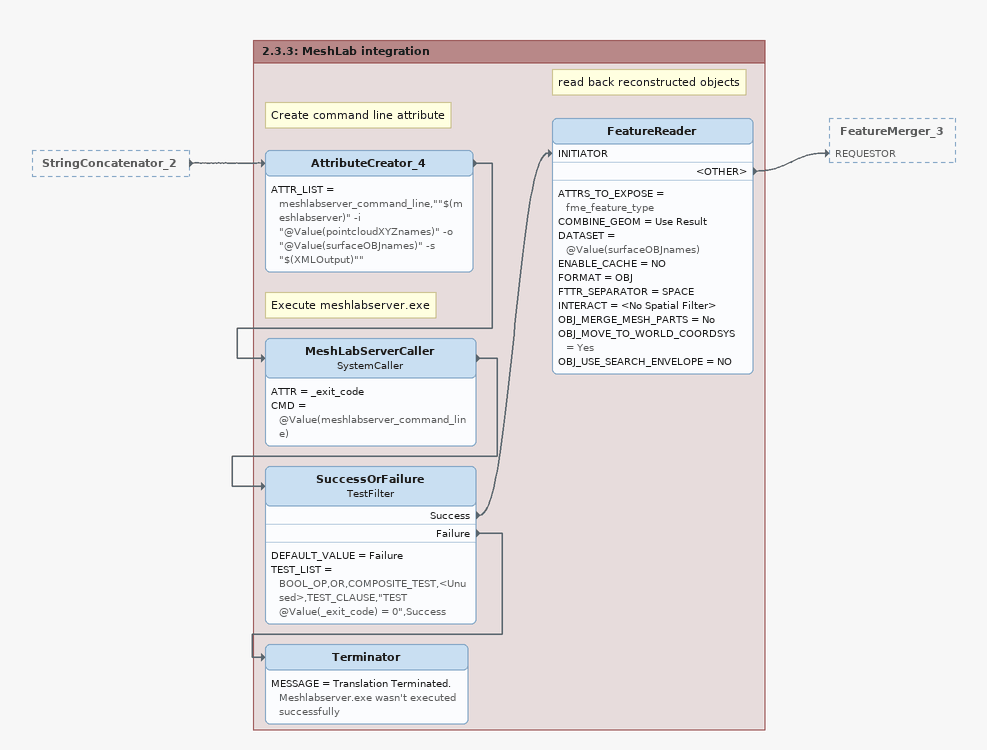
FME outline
StringConcatenator_2 [outside]
    -> AttributeCreator_4

Bookmark: 2.3.3: MeshLab integration
Note: Create command line attribute
AttributeCreator_4
    ATTR_LIST = meshlabserver_command_line,""$(meshlabserver)" -i "@Value(pointcloudXYZnames)" -o "@Value(surfaceOBJnames)" -s "$(XMLOutput)""
    -> MeshLabServerCaller
Note: Execute meshlabserver.exe
MeshLabServerCaller: SystemCaller
    ATTR = _exit_code
    CMD = @Value(meshlabserver_command_line)
    -> SuccessOrFailure
SuccessOrFailure: TestFilter
    DEFAULT_VALUE = Failure
    TEST_LIST = BOOL_OP,OR,COMPOSITE_TEST,<Unused>,TEST_CLAUSE,"TEST @Value(_exit_code) = 0",Success
    Success -> FeatureReader [INITIATOR]
    Failure -> Terminator
Note: read back reconstructed objects
FeatureReader
    ATTRS_TO_EXPOSE = fme_feature_type
    COMBINE_GEOM = Use Result
    DATASET = @Value(surfaceOBJnames)
    ENABLE_CACHE = NO
    FORMAT = OBJ
    FTTR_SEPARATOR = SPACE
    INTERACT = <No Spatial Filter>
    OBJ_MERGE_MESH_PARTS = No
    OBJ_MOVE_TO_WORLD_COORDSYS = Yes
    OBJ_USE_SEARCH_ENVELOPE = NO
    <OTHER> -> FeatureMerger_3 [REQUESTOR]
Terminator
    MESSAGE = Translation Terminated. Meshlabserver.exe wasn't executed successfully
